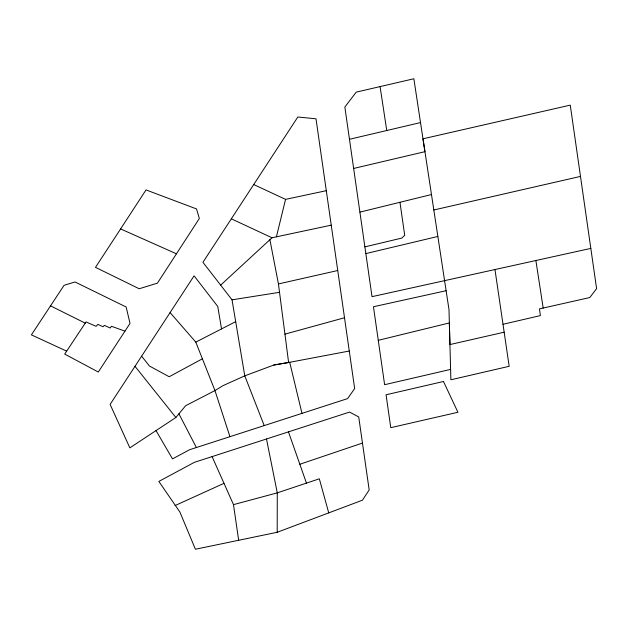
<?xml version="1.0" encoding="UTF-8"?>
<svg xmlns="http://www.w3.org/2000/svg" width="628" height="628" viewBox="0 0 628 628"><rect width="100%" height="100%" fill="white"/><g stroke="black" fill="none" stroke-linecap="round" stroke-linejoin="round"><path stroke-width="0.94" d="M277.199 532.277L362.435 500.202L369.178 489.934L358.721 416.953L349.561 412.078L194.374 462.341L158.845 481.425L179.898 512.048L195.418 549.241L277.199 532.277L277.278 492.862L266.492 438.98M276.406 236.827L285.567 199.366L326.301 190.692M120.6 228.937L146.018 189.915L196.517 208.943L199.335 218.505L157.424 283.149L139.196 288.762L95.495 267.355L120.607 228.922L176.452 253.806M221.527 328.923L217.775 306.488L194.091 275.833L110.112 404.416L129.847 447.858L175.871 417.494L185.637 405.719L214.964 390.569L223.16 385.568L244.771 375.842L273.816 365.033L289.704 362.293L301.982 413.373L189.507 449.758L172.504 458.895L156.027 430.588M220.648 285.143L271.995 237.769L331.239 225.162M202.397 358.792L169.199 376.745L149.464 366.03L141.614 356.178M170.094 312.571L195.803 342.127L235.688 321.654M175.024 505.579L224 483.34M299.839 464.257L362.458 443.062M301.982 413.373L347.629 398.599L354.655 388.567L316.002 118.802L297.829 116.996L202.938 262.284L232.03 299.823L244.771 375.842L264.215 425.588M284.939 334.135L344.505 317.752M212.099 456.603L233.483 504.637L277.278 492.862L319.33 478.811L328.734 512.888M359.899 212.131L431.46 194.547M378.26 340.321L449.358 322.941L450.873 379.783L509.167 366.305L494.974 269.545M504.158 332.196L449.938 344.568L448.996 309.62L422.989 138.804L570.263 105.135L590.822 248.405L372.012 296.659L364.876 246.867L401.739 238.106L404.707 235.304L399.965 202.287M365.834 253.594L437.842 236.458M353.643 168.453L424.936 151.678L413.86 78.759L356.225 92.135L344.851 107.035L364.876 246.867M349.466 139.29L420.532 122.57M502.997 324.291L540.363 315.601L539.476 308.882L589.77 297.554L596.6 288.652L590.822 248.405M450.59 369.405L384.619 384.705L373.456 306.747L446.108 290.717M433.807 209.988L580.492 176.413M273.816 365.033L288.613 362.505L278.44 283.935L337.738 270.519M288.613 362.505L349.278 351.028M232.03 299.823L279.523 292.318M124.972 331.144L111.446 326.27L110.23 328.02L104.334 325.375L103.023 326.756L97.89 324.338L96.123 326.348L86.052 321.913L64.7 354.082L98.29 372.027L130.012 323.42L126.165 307.014L75.046 281.98L64.064 285.316L31.4 334.873L66.654 351.138M253.704 184.546L285.567 199.366M231.332 218.803L271.995 237.769M50.523 305.86L85.235 323.137M134.996 366.305L175.871 417.494M178.917 413.821L196.391 447.536M195.803 342.127L214.964 390.569L229.942 436.68M288.456 431.868L306.464 483.113M269.899 239.708L278.44 283.935M535.888 260.518L543.173 308.05M380.073 86.601L386.754 130.514M233.483 504.637L238.671 540.41M443.478 381.494L386.063 394.784L390.773 427.676L457.93 412.266L443.478 381.494"/></g></svg>
